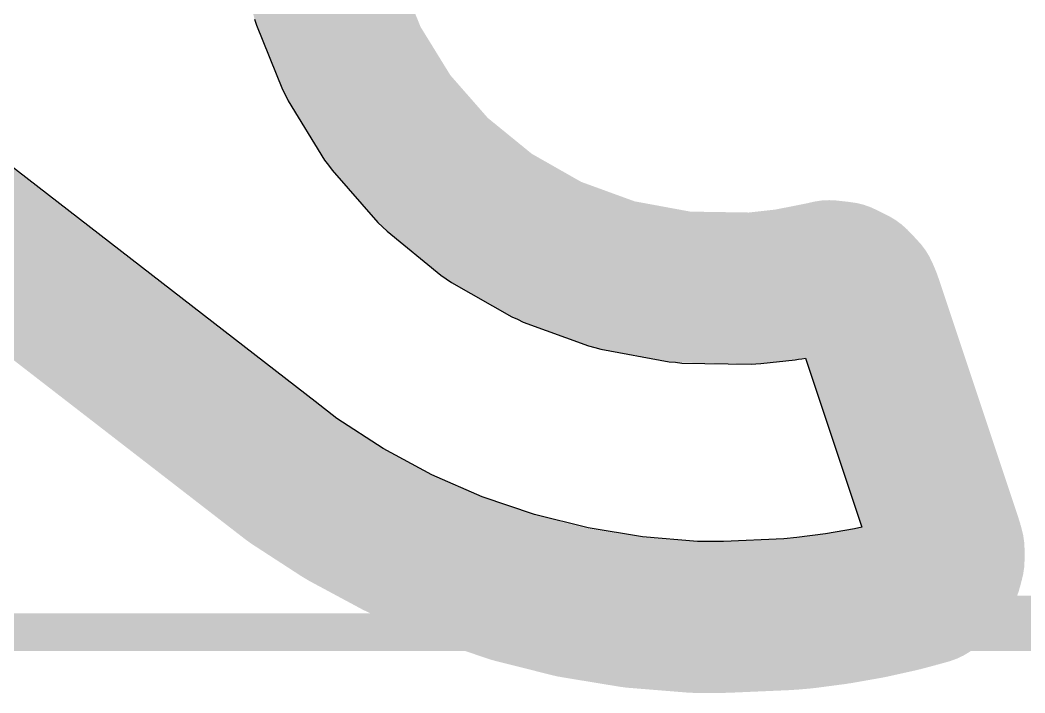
# Model space of a CAD drawing. Header units: inches. Extents: x -5 to 5450, y -4 to 5452.
# Drawn here: x 85.83 to 92.58, y -2.77 to 1.75 of the extents above; entities that cross this region are included whole.
import ezdxf

# ---------------------------------------------------------------- set-up
doc = ezdxf.new("R2010")
doc.units = ezdxf.units.IN
for name, color, linetype in [('Board_outline', 216, 'Continuous'), ('Ground', 76, 'Continuous'), ('Power', 16, 'Continuous'), ('Top Overlay', 2, 'Continuous')]:
    doc.layers.add(name, color=color, linetype=linetype)

msp = doc.modelspace()

# ---------------------------------------------------------------- linework, layer by layer
at = {"layer": 'Board_outline'}
for points in [[(90.9839, -0.0246, 0.254, 0.254, -0.548619), (87.8787, 3.5209, 0.254, 0.254, 0)], [(90.9839, -0.0246, 0.254, 0.254, -0.548619), (87.8787, 3.5209, 0.254, 0.254, 0)], [(84.3297, 1.2372, 0.254, 0.254, 0), (87.5009, -1.2168, 0.254, 0.254, 0)], [(84.3297, 1.2372, 0.254, 0.254, 0), (87.5009, -1.2168, 0.254, 0.254, 0)], [(90.9839, -0.0246, 0.254, 0.254, 0), (91.223, 0.0228, 0.254, 0.254, 0)], [(90.9839, -0.0246, 0.254, 0.254, 0), (91.223, 0.0228, 0.254, 0.254, 0)], [(91.223, 0.0228, 0.254, 0.254, 0), (91.2242, 0.0231, 0.254, 0.254, 0)], [(91.223, 0.0228, 0.254, 0.254, 0), (91.2242, 0.0231, 0.254, 0.254, 0)], [(91.2242, 0.0231, 0.254, 0.254, -0.363976), (91.5117, -0.1206, 0.254, 0.254, 0)], [(91.2242, 0.0231, 0.254, 0.254, -0.363976), (91.5117, -0.1206, 0.254, 0.254, 0)], [(91.5117, -0.1206, 0.254, 0.254, 0), (91.5195, -0.141, 0.254, 0.254, 0)], [(91.5117, -0.1206, 0.254, 0.254, 0), (91.5195, -0.141, 0.254, 0.254, 0)], [(91.5195, -0.141, 0.254, 0.254, 0), (92.0598, -1.7631, 0.254, 0.254, 0)], [(91.5195, -0.141, 0.254, 0.254, 0), (92.0598, -1.7631, 0.254, 0.254, 0)], [(90.5693, -2.2624, 0.254, 0.254, -0.166584), (87.5009, -1.2168, 0.254, 0.254, 0)], [(90.5693, -2.2624, 0.254, 0.254, -0.166584), (87.5009, -1.2168, 0.254, 0.254, 0)], [(92.0639, -1.7768, 0.254, 0.254, -0.267953), (91.9998, -2.0184, 0.254, 0.254, 0)], [(92.0639, -1.7768, 0.254, 0.254, -0.267953), (91.9998, -2.0184, 0.254, 0.254, 0)], [(92.0598, -1.7631, 0.254, 0.254, 0), (92.0639, -1.7768, 0.254, 0.254, 0)], [(92.0598, -1.7631, 0.254, 0.254, 0), (92.0639, -1.7768, 0.254, 0.254, 0)], [(91.8548, -2.0925, 0.254, 0.254, 0), (91.9303, -2.0716, 0.254, 0.254, 0)], [(91.8548, -2.0925, 0.254, 0.254, 0), (91.9303, -2.0716, 0.254, 0.254, 0)], [(91.9838, -2.0332, 0.254, 0.254, -0.003138), (91.9288, -2.0684, 0.254, 0.254, 0)], [(91.9838, -2.0332, 0.254, 0.254, -0.003138), (91.9288, -2.0684, 0.254, 0.254, 0)], [(91.9288, -2.0684, 0.254, 0.254, 0), (91.9303, -2.0716, 0.254, 0.254, 0)], [(91.9288, -2.0684, 0.254, 0.254, 0), (91.9303, -2.0716, 0.254, 0.254, 0)], [(91.9838, -2.0332, 0.254, 0.254, 0), (91.9998, -2.0184, 0.254, 0.254, 0)], [(91.9838, -2.0332, 0.254, 0.254, 0), (91.9998, -2.0184, 0.254, 0.254, 0)], [(91.8548, -2.0925, 0.254, 0.254, -0.043661), (90.9965, -2.2438, 0.254, 0.254, 0)], [(91.8548, -2.0925, 0.254, 0.254, -0.043661), (90.9965, -2.2438, 0.254, 0.254, 0)], [(90.5693, -2.2624, 0.254, 0.254, 0), (90.9965, -2.2438, 0.254, 0.254, 0)], [(90.5693, -2.2624, 0.254, 0.254, 0), (90.9965, -2.2438, 0.254, 0.254, 0)]]:
    msp.add_lwpolyline(points, format="xyseb", dxfattribs=at)
for points in [[(91.1595, 0.0228, 0.127, 0.127, 1), (91.2865, 0.0228, 0.127, 0.127, 1)], [(91.1595, 0.0228, 0.127, 0.127, 1), (91.2865, 0.0228, 0.127, 0.127, 1)], [(91.1595, 0.0228, 0.127, 0.127, 1), (91.2865, 0.0228, 0.127, 0.127, 1)], [(91.1595, 0.0228, 0.127, 0.127, 1), (91.2865, 0.0228, 0.127, 0.127, 1)], [(91.1607, 0.0231, 0.127, 0.127, 1), (91.2877, 0.0231, 0.127, 0.127, 1)], [(91.1607, 0.0231, 0.127, 0.127, 1), (91.2877, 0.0231, 0.127, 0.127, 1)], [(91.1607, 0.0231, 0.127, 0.127, 1), (91.2877, 0.0231, 0.127, 0.127, 1)], [(91.1607, 0.0231, 0.127, 0.127, 1), (91.2877, 0.0231, 0.127, 0.127, 1)], [(90.9204, -0.0246, 0.127, 0.127, 1), (91.0474, -0.0246, 0.127, 0.127, 1)], [(90.9204, -0.0246, 0.127, 0.127, 1), (91.0474, -0.0246, 0.127, 0.127, 1)], [(90.9204, -0.0246, 0.127, 0.127, 1), (91.0474, -0.0246, 0.127, 0.127, 1)], [(90.9204, -0.0246, 0.127, 0.127, 1), (91.0474, -0.0246, 0.127, 0.127, 1)], [(91.4482, -0.1206, 0.127, 0.127, 1), (91.5752, -0.1206, 0.127, 0.127, 1)], [(91.4482, -0.1206, 0.127, 0.127, 1), (91.5752, -0.1206, 0.127, 0.127, 1)], [(91.4482, -0.1206, 0.127, 0.127, 1), (91.5752, -0.1206, 0.127, 0.127, 1)], [(91.4482, -0.1206, 0.127, 0.127, 1), (91.5752, -0.1206, 0.127, 0.127, 1)], [(91.456, -0.141, 0.127, 0.127, 1), (91.583, -0.141, 0.127, 0.127, 1)], [(91.456, -0.141, 0.127, 0.127, 1), (91.583, -0.141, 0.127, 0.127, 1)], [(91.456, -0.141, 0.127, 0.127, 1), (91.583, -0.141, 0.127, 0.127, 1)], [(91.456, -0.141, 0.127, 0.127, 1), (91.583, -0.141, 0.127, 0.127, 1)], [(87.4374, -1.2168, 0.127, 0.127, 1), (87.5644, -1.2168, 0.127, 0.127, 1)], [(87.4374, -1.2168, 0.127, 0.127, 1), (87.5644, -1.2168, 0.127, 0.127, 1)], [(87.4374, -1.2168, 0.127, 0.127, 1), (87.5644, -1.2168, 0.127, 0.127, 1)], [(87.4374, -1.2168, 0.127, 0.127, 1), (87.5644, -1.2168, 0.127, 0.127, 1)], [(91.9963, -1.7631, 0.127, 0.127, 1), (92.1233, -1.7631, 0.127, 0.127, 1)], [(91.9963, -1.7631, 0.127, 0.127, 1), (92.1233, -1.7631, 0.127, 0.127, 1)], [(91.9963, -1.7631, 0.127, 0.127, 1), (92.1233, -1.7631, 0.127, 0.127, 1)], [(91.9963, -1.7631, 0.127, 0.127, 1), (92.1233, -1.7631, 0.127, 0.127, 1)], [(92.0004, -1.7768, 0.127, 0.127, 1), (92.1274, -1.7768, 0.127, 0.127, 1)], [(92.0004, -1.7768, 0.127, 0.127, 1), (92.1274, -1.7768, 0.127, 0.127, 1)], [(92.0004, -1.7768, 0.127, 0.127, 1), (92.1274, -1.7768, 0.127, 0.127, 1)], [(92.0004, -1.7768, 0.127, 0.127, 1), (92.1274, -1.7768, 0.127, 0.127, 1)], [(91.8653, -2.0684, 0.127, 0.127, 1), (91.9923, -2.0684, 0.127, 0.127, 1)], [(91.8653, -2.0684, 0.127, 0.127, 1), (91.9923, -2.0684, 0.127, 0.127, 1)], [(91.8653, -2.0684, 0.127, 0.127, 1), (91.9923, -2.0684, 0.127, 0.127, 1)], [(91.8653, -2.0684, 0.127, 0.127, 1), (91.9923, -2.0684, 0.127, 0.127, 1)], [(91.8668, -2.0716, 0.127, 0.127, 1), (91.9938, -2.0716, 0.127, 0.127, 1)], [(91.8668, -2.0716, 0.127, 0.127, 1), (91.9938, -2.0716, 0.127, 0.127, 1)], [(91.8668, -2.0716, 0.127, 0.127, 1), (91.9938, -2.0716, 0.127, 0.127, 1)], [(91.8668, -2.0716, 0.127, 0.127, 1), (91.9938, -2.0716, 0.127, 0.127, 1)], [(91.9203, -2.0332, 0.127, 0.127, 1), (92.0473, -2.0332, 0.127, 0.127, 1)], [(91.9203, -2.0332, 0.127, 0.127, 1), (92.0473, -2.0332, 0.127, 0.127, 1)], [(91.9203, -2.0332, 0.127, 0.127, 1), (92.0473, -2.0332, 0.127, 0.127, 1)], [(91.9203, -2.0332, 0.127, 0.127, 1), (92.0473, -2.0332, 0.127, 0.127, 1)], [(91.9363, -2.0184, 0.127, 0.127, 1), (92.0633, -2.0184, 0.127, 0.127, 1)], [(91.9363, -2.0184, 0.127, 0.127, 1), (92.0633, -2.0184, 0.127, 0.127, 1)], [(91.9363, -2.0184, 0.127, 0.127, 1), (92.0633, -2.0184, 0.127, 0.127, 1)], [(91.9363, -2.0184, 0.127, 0.127, 1), (92.0633, -2.0184, 0.127, 0.127, 1)], [(91.7913, -2.0925, 0.127, 0.127, 1), (91.9183, -2.0925, 0.127, 0.127, 1)], [(91.7913, -2.0925, 0.127, 0.127, 1), (91.9183, -2.0925, 0.127, 0.127, 1)], [(91.7913, -2.0925, 0.127, 0.127, 1), (91.9183, -2.0925, 0.127, 0.127, 1)], [(91.7913, -2.0925, 0.127, 0.127, 1), (91.9183, -2.0925, 0.127, 0.127, 1)], [(90.5058, -2.2624, 0.127, 0.127, 1), (90.6328, -2.2624, 0.127, 0.127, 1)], [(90.5058, -2.2624, 0.127, 0.127, 1), (90.6328, -2.2624, 0.127, 0.127, 1)], [(90.5058, -2.2624, 0.127, 0.127, 1), (90.6328, -2.2624, 0.127, 0.127, 1)], [(90.5058, -2.2624, 0.127, 0.127, 1), (90.6328, -2.2624, 0.127, 0.127, 1)], [(90.933, -2.2438, 0.127, 0.127, 1), (91.06, -2.2438, 0.127, 0.127, 1)], [(90.933, -2.2438, 0.127, 0.127, 1), (91.06, -2.2438, 0.127, 0.127, 1)], [(90.933, -2.2438, 0.127, 0.127, 1), (91.06, -2.2438, 0.127, 0.127, 1)], [(90.933, -2.2438, 0.127, 0.127, 1), (91.06, -2.2438, 0.127, 0.127, 1)]]:
    msp.add_lwpolyline(points, format="xyseb", close=True, dxfattribs=at)
at = {"layer": 'Ground'}
for p, q in [((87.4071, 1.7578), (87.4192, 1.7169)), ((87.4192, 1.7169), (87.5944, 1.2842)), ((87.8133, -0.8131), (84.6421, 1.6409)), ((87.5944, 1.2842), (87.6142, 1.2465)), ((87.6142, 1.2465), (87.6329, 1.2081)), ((87.6329, 1.2081), (87.8777, 0.8107)), ((87.8777, 0.8107), (87.9035, 0.7767)), ((87.9035, 0.7767), (87.9283, 0.7421)), ((87.9283, 0.7421), (88.2358, 0.3909)), ((88.2358, 0.3909), (88.267, 0.3617)), ((88.267, 0.3617), (88.2972, 0.3317)), ((88.2972, 0.3317), (88.6589, 0.0366)), ((88.6589, 0.0366), (88.6944, 0.013)), ((88.6944, 0.013), (88.7293, -0.0116)), ((88.7293, -0.0116), (89.1351, -0.2423)), ((89.1351, -0.2423), (89.174, -0.2597)), ((89.174, -0.2597), (89.2125, -0.2781)), ((89.2125, -0.2781), (89.651, -0.4381)), ((89.651, -0.4381), (89.6923, -0.4487)), ((89.6923, -0.4487), (89.7333, -0.4605)), ((89.7333, -0.4605), (90.1923, -0.5452)), ((90.8079, -0.5577), (91.0401, -0.532)), ((91.0401, -0.532), (91.0615, -0.5274)), ((91.0615, -0.5274), (91.0833, -0.5253)), ((91.0833, -0.5253), (91.1078, -0.5204)), ((91.1078, -0.5204), (91.4862, -1.6562)), ((90.1923, -0.5452), (90.2348, -0.5488)), ((90.2348, -0.5488), (90.2772, -0.5536)), ((90.2772, -0.5536), (90.7439, -0.5607)), ((90.7439, -0.5607), (90.7759, -0.558)), ((90.7759, -0.558), (90.8079, -0.5577)), ((87.9599, -0.9265), (87.8133, -0.8131)), ((87.8133, -0.8131), (87.8133, -0.8131)), ((88.2708, -1.1285), (87.9599, -0.9265)), ((88.5973, -1.3041), (88.2708, -1.1285)), ((88.9372, -1.4522), (88.5973, -1.3041)), ((89.2881, -1.5718), (88.9372, -1.4522)), ((89.6477, -1.662), (89.2881, -1.5718)), ((90.0135, -1.7223), (89.6477, -1.662)), ((91.4368, -1.6671), (91.2438, -1.7012)), ((91.4862, -1.6562), (91.4368, -1.6671)), ((90.383, -1.7523), (90.0135, -1.7223)), ((90.5577, -1.752), (90.383, -1.7523)), ((90.9631, -1.7343), (90.5577, -1.752)), ((91.0496, -1.7267), (90.9631, -1.7343)), ((91.2438, -1.7012), (91.0496, -1.7267))]:
    msp.add_line(p, q, dxfattribs=at)
for points in [[(87.7916, 2.3643, 1.016, 1.016, 0), (87.8923, 1.9085, 1.016, 1.016, 0)], [(87.8923, 1.9085, 1.016, 1.016, 0), (88.0675, 1.4758, 1.016, 1.016, 0)], [(88.0675, 1.4758, 1.016, 1.016, 0), (88.3123, 1.0784, 1.016, 1.016, 0)], [(84.3297, 1.2372, 1.016, 1.016, 0), (87.5009, -1.2168, 1.016, 1.016, 0)], [(88.3123, 1.0784, 1.016, 1.016, 0), (88.6198, 0.7272, 1.016, 1.016, 0)], [(88.6198, 0.7272, 1.016, 1.016, 0), (88.9816, 0.4322, 1.016, 1.016, 0)], [(88.9816, 0.4322, 1.016, 1.016, 0), (89.3874, 0.2014, 1.016, 1.016, 0)], [(89.3874, 0.2014, 1.016, 1.016, 0), (89.8259, 0.0415, 1.016, 1.016, 0)], [(89.8259, 0.0415, 1.016, 1.016, 0), (90.285, -0.0432, 1.016, 1.016, 0)], [(91.2242, 0.0231, 1.016, 1.016, 0), (91.2671, 0.0333, 1.016, 1.016, 0)], [(91.2671, 0.0333, 1.016, 1.016, 0), (91.3547, 0.0233, 1.016, 1.016, 0)], [(90.7517, -0.0503, 1.016, 1.016, 0), (90.9839, -0.0246, 1.016, 1.016, 0)], [(90.9839, -0.0246, 1.016, 1.016, 0), (91.2242, 0.0231, 1.016, 1.016, 0)], [(91.3547, 0.0233, 1.016, 1.016, 0), (91.4335, -0.0162, 1.016, 1.016, 0)], [(91.4335, -0.0162, 1.016, 1.016, 0), (91.4942, -0.0802, 1.016, 1.016, 0)], [(90.285, -0.0432, 1.016, 1.016, 0), (90.7517, -0.0503, 1.016, 1.016, 0)], [(91.4942, -0.0802, 1.016, 1.016, 0), (91.5117, -0.1206, 1.016, 1.016, 0)], [(91.5117, -0.1206, 1.016, 1.016, 0), (91.5195, -0.141, 1.016, 1.016, 0)], [(91.5195, -0.141, 1.016, 1.016, 0), (92.0598, -1.7631, 1.016, 1.016, 0)], [(87.5009, -1.2168, 1.016, 1.016, 0), (87.6642, -1.3431, 1.016, 1.016, 0)], [(87.6642, -1.3431, 1.016, 1.016, 0), (88.0104, -1.568, 1.016, 1.016, 0)], [(88.0104, -1.568, 1.016, 1.016, 0), (88.3741, -1.7636, 1.016, 1.016, 0)], [(88.3741, -1.7636, 1.016, 1.016, 0), (88.7526, -1.9286, 1.016, 1.016, 0)], [(92.0598, -1.7631, 1.016, 1.016, 0), (92.0639, -1.7769, 1.016, 1.016, 0)], [(92.0639, -1.7769, 1.016, 1.016, 0), (92.0725, -1.8086, 1.016, 1.016, 0)], [(92.0725, -1.8086, 1.016, 1.016, 0), (92.0726, -1.8744, 1.016, 1.016, 0)], [(92.0558, -1.938, 1.016, 1.016, 0), (92.0726, -1.8744, 1.016, 1.016, 0)], [(88.7526, -1.9286, 1.016, 1.016, 0), (89.1434, -2.0618, 1.016, 1.016, 0)], [(92.023, -1.9951, 1.016, 1.016, 0), (92.0558, -1.938, 1.016, 1.016, 0)], [(91.9303, -2.0716, 1.016, 1.016, 0), (91.9495, -2.0553, 1.016, 1.016, 0)], [(91.9495, -2.0553, 1.016, 1.016, 0), (91.9632, -2.0465, 1.016, 1.016, 0)], [(91.9632, -2.0465, 1.016, 1.016, 0), (91.9769, -2.0377, 1.016, 1.016, 0)], [(91.9769, -2.0377, 1.016, 1.016, 0), (91.9998, -2.0184, 1.016, 1.016, 0)], [(91.9998, -2.0184, 1.016, 1.016, 0), (92.023, -1.9951, 1.016, 1.016, 0)], [(89.1434, -2.0618, 1.016, 1.016, 0), (89.5439, -2.1623, 1.016, 1.016, 0)], [(91.5364, -2.1679, 1.016, 1.016, 0), (91.7494, -2.1207, 1.016, 1.016, 0)], [(91.7494, -2.1207, 1.016, 1.016, 0), (91.8548, -2.0925, 1.016, 1.016, 0)], [(91.8548, -2.0925, 1.016, 1.016, 0), (91.9303, -2.0716, 1.016, 1.016, 0)], [(89.5439, -2.1623, 1.016, 1.016, 0), (89.9513, -2.2294, 1.016, 1.016, 0)], [(91.3215, -2.2058, 1.016, 1.016, 0), (91.5364, -2.1679, 1.016, 1.016, 0)], [(89.9513, -2.2294, 1.016, 1.016, 0), (90.3628, -2.2628, 1.016, 1.016, 0)], [(90.3628, -2.2628, 1.016, 1.016, 0), (90.5693, -2.2624, 1.016, 1.016, 0)], [(90.5693, -2.2624, 1.016, 1.016, 0), (90.9965, -2.2438, 1.016, 1.016, 0)], [(90.9965, -2.2438, 1.016, 1.016, 0), (91.1052, -2.2343, 1.016, 1.016, 0)], [(91.1052, -2.2343, 1.016, 1.016, 0), (91.3215, -2.2058, 1.016, 1.016, 0)]]:
    msp.add_lwpolyline(points, format="xyseb", dxfattribs=at)
for points in [[(87.6383, 1.9085, 0.508, 0.508, 1), (88.1463, 1.9085, 0.508, 0.508, 1)], [(87.6383, 1.9085, 0.508, 0.508, 1), (88.1463, 1.9085, 0.508, 0.508, 1)], [(87.8135, 1.4758, 0.508, 0.508, 1), (88.3215, 1.4758, 0.508, 0.508, 1)], [(87.8135, 1.4758, 0.508, 0.508, 1), (88.3215, 1.4758, 0.508, 0.508, 1)], [(88.0583, 1.0784, 0.508, 0.508, 1), (88.5663, 1.0784, 0.508, 0.508, 1)], [(88.0583, 1.0784, 0.508, 0.508, 1), (88.5663, 1.0784, 0.508, 0.508, 1)], [(88.3658, 0.7272, 0.508, 0.508, 1), (88.8738, 0.7272, 0.508, 0.508, 1)], [(88.3658, 0.7272, 0.508, 0.508, 1), (88.8738, 0.7272, 0.508, 0.508, 1)], [(88.7276, 0.4322, 0.508, 0.508, 1), (89.2356, 0.4322, 0.508, 0.508, 1)], [(88.7276, 0.4322, 0.508, 0.508, 1), (89.2356, 0.4322, 0.508, 0.508, 1)], [(89.1334, 0.2014, 0.508, 0.508, 1), (89.6414, 0.2014, 0.508, 0.508, 1)], [(89.1334, 0.2014, 0.508, 0.508, 1), (89.6414, 0.2014, 0.508, 0.508, 1)], [(89.5719, 0.0415, 0.508, 0.508, 1), (90.0799, 0.0415, 0.508, 0.508, 1)], [(89.5719, 0.0415, 0.508, 0.508, 1), (90.0799, 0.0415, 0.508, 0.508, 1)], [(91.0131, 0.0333, 0.508, 0.508, 1), (91.5211, 0.0333, 0.508, 0.508, 1)], [(91.0131, 0.0333, 0.508, 0.508, 1), (91.5211, 0.0333, 0.508, 0.508, 1)], [(90.7299, -0.0246, 0.508, 0.508, 1), (91.2379, -0.0246, 0.508, 0.508, 1)], [(90.7299, -0.0246, 0.508, 0.508, 1), (91.2379, -0.0246, 0.508, 0.508, 1)], [(90.9702, 0.0231, 0.508, 0.508, 1), (91.4782, 0.0231, 0.508, 0.508, 1)], [(90.9702, 0.0231, 0.508, 0.508, 1), (91.4782, 0.0231, 0.508, 0.508, 1)], [(91.1007, 0.0233, 0.508, 0.508, 1), (91.6087, 0.0233, 0.508, 0.508, 1)], [(91.1007, 0.0233, 0.508, 0.508, 1), (91.6087, 0.0233, 0.508, 0.508, 1)], [(91.1795, -0.0162, 0.508, 0.508, 1), (91.6875, -0.0162, 0.508, 0.508, 1)], [(91.1795, -0.0162, 0.508, 0.508, 1), (91.6875, -0.0162, 0.508, 0.508, 1)], [(90.031, -0.0432, 0.508, 0.508, 1), (90.539, -0.0432, 0.508, 0.508, 1)], [(90.031, -0.0432, 0.508, 0.508, 1), (90.539, -0.0432, 0.508, 0.508, 1)], [(90.4977, -0.0503, 0.508, 0.508, 1), (91.0057, -0.0503, 0.508, 0.508, 1)], [(90.4977, -0.0503, 0.508, 0.508, 1), (91.0057, -0.0503, 0.508, 0.508, 1)], [(91.2402, -0.0802, 0.508, 0.508, 1), (91.7482, -0.0802, 0.508, 0.508, 1)], [(91.2402, -0.0802, 0.508, 0.508, 1), (91.7482, -0.0802, 0.508, 0.508, 1)], [(91.2577, -0.1206, 0.508, 0.508, 1), (91.7657, -0.1206, 0.508, 0.508, 1)], [(91.2577, -0.1206, 0.508, 0.508, 1), (91.7657, -0.1206, 0.508, 0.508, 1)], [(91.2655, -0.141, 0.508, 0.508, 1), (91.7735, -0.141, 0.508, 0.508, 1)], [(91.2655, -0.141, 0.508, 0.508, 1), (91.7735, -0.141, 0.508, 0.508, 1)], [(87.2469, -1.2168, 0.508, 0.508, 1), (87.7549, -1.2168, 0.508, 0.508, 1)], [(87.2469, -1.2168, 0.508, 0.508, 1), (87.7549, -1.2168, 0.508, 0.508, 1)], [(87.4102, -1.3431, 0.508, 0.508, 1), (87.9182, -1.3431, 0.508, 0.508, 1)], [(87.4102, -1.3431, 0.508, 0.508, 1), (87.9182, -1.3431, 0.508, 0.508, 1)], [(87.7564, -1.568, 0.508, 0.508, 1), (88.2644, -1.568, 0.508, 0.508, 1)], [(87.7564, -1.568, 0.508, 0.508, 1), (88.2644, -1.568, 0.508, 0.508, 1)], [(88.1201, -1.7636, 0.508, 0.508, 1), (88.6281, -1.7636, 0.508, 0.508, 1)], [(88.1201, -1.7636, 0.508, 0.508, 1), (88.6281, -1.7636, 0.508, 0.508, 1)], [(91.8058, -1.7631, 0.508, 0.508, 1), (92.3138, -1.7631, 0.508, 0.508, 1)], [(91.8058, -1.7631, 0.508, 0.508, 1), (92.3138, -1.7631, 0.508, 0.508, 1)], [(91.8099, -1.7769, 0.508, 0.508, 1), (92.3179, -1.7769, 0.508, 0.508, 1)], [(91.8099, -1.7769, 0.508, 0.508, 1), (92.3179, -1.7769, 0.508, 0.508, 1)], [(91.8185, -1.8086, 0.508, 0.508, 1), (92.3265, -1.8086, 0.508, 0.508, 1)], [(91.8185, -1.8086, 0.508, 0.508, 1), (92.3265, -1.8086, 0.508, 0.508, 1)], [(91.8186, -1.8744, 0.508, 0.508, 1), (92.3266, -1.8744, 0.508, 0.508, 1)], [(91.8186, -1.8744, 0.508, 0.508, 1), (92.3266, -1.8744, 0.508, 0.508, 1)], [(88.4986, -1.9286, 0.508, 0.508, 1), (89.0066, -1.9286, 0.508, 0.508, 1)], [(88.4986, -1.9286, 0.508, 0.508, 1), (89.0066, -1.9286, 0.508, 0.508, 1)], [(91.8018, -1.938, 0.508, 0.508, 1), (92.3098, -1.938, 0.508, 0.508, 1)], [(91.8018, -1.938, 0.508, 0.508, 1), (92.3098, -1.938, 0.508, 0.508, 1)], [(91.6955, -2.0553, 0.508, 0.508, 1), (92.2035, -2.0553, 0.508, 0.508, 1)], [(91.6955, -2.0553, 0.508, 0.508, 1), (92.2035, -2.0553, 0.508, 0.508, 1)], [(91.7092, -2.0465, 0.508, 0.508, 1), (92.2172, -2.0465, 0.508, 0.508, 1)], [(91.7092, -2.0465, 0.508, 0.508, 1), (92.2172, -2.0465, 0.508, 0.508, 1)], [(91.7229, -2.0377, 0.508, 0.508, 1), (92.2309, -2.0377, 0.508, 0.508, 1)], [(91.7229, -2.0377, 0.508, 0.508, 1), (92.2309, -2.0377, 0.508, 0.508, 1)], [(91.7458, -2.0184, 0.508, 0.508, 1), (92.2538, -2.0184, 0.508, 0.508, 1)], [(91.7458, -2.0184, 0.508, 0.508, 1), (92.2538, -2.0184, 0.508, 0.508, 1)], [(91.769, -1.9951, 0.508, 0.508, 1), (92.277, -1.9951, 0.508, 0.508, 1)], [(91.769, -1.9951, 0.508, 0.508, 1), (92.277, -1.9951, 0.508, 0.508, 1)], [(88.8894, -2.0618, 0.508, 0.508, 1), (89.3974, -2.0618, 0.508, 0.508, 1)], [(88.8894, -2.0618, 0.508, 0.508, 1), (89.3974, -2.0618, 0.508, 0.508, 1)], [(91.4954, -2.1207, 0.508, 0.508, 1), (92.0034, -2.1207, 0.508, 0.508, 1)], [(91.4954, -2.1207, 0.508, 0.508, 1), (92.0034, -2.1207, 0.508, 0.508, 1)], [(91.6008, -2.0925, 0.508, 0.508, 1), (92.1088, -2.0925, 0.508, 0.508, 1)], [(91.6008, -2.0925, 0.508, 0.508, 1), (92.1088, -2.0925, 0.508, 0.508, 1)], [(91.6763, -2.0716, 0.508, 0.508, 1), (92.1843, -2.0716, 0.508, 0.508, 1)], [(91.6763, -2.0716, 0.508, 0.508, 1), (92.1843, -2.0716, 0.508, 0.508, 1)], [(89.2899, -2.1623, 0.508, 0.508, 1), (89.7979, -2.1623, 0.508, 0.508, 1)], [(89.2899, -2.1623, 0.508, 0.508, 1), (89.7979, -2.1623, 0.508, 0.508, 1)], [(91.2824, -2.1679, 0.508, 0.508, 1), (91.7904, -2.1679, 0.508, 0.508, 1)], [(91.2824, -2.1679, 0.508, 0.508, 1), (91.7904, -2.1679, 0.508, 0.508, 1)], [(89.6973, -2.2294, 0.508, 0.508, 1), (90.2053, -2.2294, 0.508, 0.508, 1)], [(89.6973, -2.2294, 0.508, 0.508, 1), (90.2053, -2.2294, 0.508, 0.508, 1)], [(90.1088, -2.2628, 0.508, 0.508, 1), (90.6168, -2.2628, 0.508, 0.508, 1)], [(90.1088, -2.2628, 0.508, 0.508, 1), (90.6168, -2.2628, 0.508, 0.508, 1)], [(90.3153, -2.2624, 0.508, 0.508, 1), (90.8233, -2.2624, 0.508, 0.508, 1)], [(90.3153, -2.2624, 0.508, 0.508, 1), (90.8233, -2.2624, 0.508, 0.508, 1)], [(90.7425, -2.2438, 0.508, 0.508, 1), (91.2505, -2.2438, 0.508, 0.508, 1)], [(90.7425, -2.2438, 0.508, 0.508, 1), (91.2505, -2.2438, 0.508, 0.508, 1)], [(90.8512, -2.2343, 0.508, 0.508, 1), (91.3592, -2.2343, 0.508, 0.508, 1)], [(90.8512, -2.2343, 0.508, 0.508, 1), (91.3592, -2.2343, 0.508, 0.508, 1)], [(91.0675, -2.2058, 0.508, 0.508, 1), (91.5755, -2.2058, 0.508, 0.508, 1)], [(91.0675, -2.2058, 0.508, 0.508, 1), (91.5755, -2.2058, 0.508, 0.508, 1)]]:
    msp.add_lwpolyline(points, format="xyseb", close=True, dxfattribs=at)
at = {"layer": 'Power'}
for p, q in [((87.4071, 1.7578), (87.4192, 1.7169)), ((87.4192, 1.7169), (87.5944, 1.2842)), ((87.8133, -0.8131), (84.6421, 1.6409)), ((87.5944, 1.2842), (87.6142, 1.2465)), ((87.6142, 1.2465), (87.6329, 1.2081)), ((87.6329, 1.2081), (87.8777, 0.8107)), ((87.8777, 0.8107), (87.9035, 0.7767)), ((87.9035, 0.7767), (87.9283, 0.7421)), ((87.9283, 0.7421), (88.2358, 0.3909)), ((88.2358, 0.3909), (88.267, 0.3617)), ((88.267, 0.3617), (88.2972, 0.3317)), ((88.2972, 0.3317), (88.6589, 0.0366)), ((88.6589, 0.0366), (88.6944, 0.013)), ((88.6944, 0.013), (88.7293, -0.0116)), ((88.7293, -0.0116), (89.1351, -0.2423)), ((89.1351, -0.2423), (89.174, -0.2597)), ((89.174, -0.2597), (89.2125, -0.2781)), ((89.2125, -0.2781), (89.651, -0.4381)), ((89.651, -0.4381), (89.6923, -0.4487)), ((89.6923, -0.4487), (89.7333, -0.4605)), ((89.7333, -0.4605), (90.1923, -0.5452)), ((90.8079, -0.5577), (91.0401, -0.532)), ((91.0401, -0.532), (91.0615, -0.5274)), ((91.0615, -0.5274), (91.0833, -0.5253)), ((91.0833, -0.5253), (91.1078, -0.5204)), ((91.1078, -0.5204), (91.4862, -1.6562)), ((90.1923, -0.5452), (90.2348, -0.5488)), ((90.2348, -0.5488), (90.2772, -0.5536)), ((90.2772, -0.5536), (90.7439, -0.5607)), ((90.7439, -0.5607), (90.7759, -0.558)), ((90.7759, -0.558), (90.8079, -0.5577)), ((87.9599, -0.9265), (87.8133, -0.8131)), ((87.8133, -0.8131), (87.8133, -0.8131)), ((88.2708, -1.1285), (87.9599, -0.9265)), ((88.5973, -1.3041), (88.2708, -1.1285)), ((88.9372, -1.4522), (88.5973, -1.3041)), ((89.2881, -1.5718), (88.9372, -1.4522)), ((89.6477, -1.662), (89.2881, -1.5718)), ((90.0135, -1.7223), (89.6477, -1.662)), ((91.4368, -1.6671), (91.2438, -1.7012)), ((91.4862, -1.6562), (91.4368, -1.6671)), ((90.383, -1.7523), (90.0135, -1.7223)), ((90.5577, -1.752), (90.383, -1.7523)), ((90.9631, -1.7343), (90.5577, -1.752)), ((91.0496, -1.7267), (90.9631, -1.7343)), ((91.2438, -1.7012), (91.0496, -1.7267))]:
    msp.add_line(p, q, dxfattribs=at)
for points in [[(87.7916, 2.3643, 1.016, 1.016, 0), (87.8923, 1.9085, 1.016, 1.016, 0)], [(87.8923, 1.9085, 1.016, 1.016, 0), (88.0675, 1.4758, 1.016, 1.016, 0)], [(88.0675, 1.4758, 1.016, 1.016, 0), (88.3123, 1.0784, 1.016, 1.016, 0)], [(84.3297, 1.2372, 1.016, 1.016, 0), (87.5009, -1.2168, 1.016, 1.016, 0)], [(88.3123, 1.0784, 1.016, 1.016, 0), (88.6198, 0.7272, 1.016, 1.016, 0)], [(88.6198, 0.7272, 1.016, 1.016, 0), (88.9816, 0.4322, 1.016, 1.016, 0)], [(88.9816, 0.4322, 1.016, 1.016, 0), (89.3874, 0.2014, 1.016, 1.016, 0)], [(89.3874, 0.2014, 1.016, 1.016, 0), (89.8259, 0.0415, 1.016, 1.016, 0)], [(89.8259, 0.0415, 1.016, 1.016, 0), (90.285, -0.0432, 1.016, 1.016, 0)], [(91.2242, 0.0231, 1.016, 1.016, 0), (91.2671, 0.0333, 1.016, 1.016, 0)], [(91.2671, 0.0333, 1.016, 1.016, 0), (91.3547, 0.0233, 1.016, 1.016, 0)], [(90.7517, -0.0503, 1.016, 1.016, 0), (90.9839, -0.0246, 1.016, 1.016, 0)], [(90.9839, -0.0246, 1.016, 1.016, 0), (91.2242, 0.0231, 1.016, 1.016, 0)], [(91.3547, 0.0233, 1.016, 1.016, 0), (91.4335, -0.0162, 1.016, 1.016, 0)], [(91.4335, -0.0162, 1.016, 1.016, 0), (91.4942, -0.0802, 1.016, 1.016, 0)], [(90.285, -0.0432, 1.016, 1.016, 0), (90.7517, -0.0503, 1.016, 1.016, 0)], [(91.4942, -0.0802, 1.016, 1.016, 0), (91.5117, -0.1206, 1.016, 1.016, 0)], [(91.5117, -0.1206, 1.016, 1.016, 0), (91.5195, -0.141, 1.016, 1.016, 0)], [(91.5195, -0.141, 1.016, 1.016, 0), (92.0598, -1.7631, 1.016, 1.016, 0)], [(87.5009, -1.2168, 1.016, 1.016, 0), (87.6642, -1.3431, 1.016, 1.016, 0)], [(87.6642, -1.3431, 1.016, 1.016, 0), (88.0104, -1.568, 1.016, 1.016, 0)], [(88.0104, -1.568, 1.016, 1.016, 0), (88.3741, -1.7636, 1.016, 1.016, 0)], [(88.3741, -1.7636, 1.016, 1.016, 0), (88.7526, -1.9286, 1.016, 1.016, 0)], [(92.0598, -1.7631, 1.016, 1.016, 0), (92.0639, -1.7769, 1.016, 1.016, 0)], [(92.0639, -1.7769, 1.016, 1.016, 0), (92.0725, -1.8086, 1.016, 1.016, 0)], [(92.0725, -1.8086, 1.016, 1.016, 0), (92.0726, -1.8744, 1.016, 1.016, 0)], [(92.0558, -1.938, 1.016, 1.016, 0), (92.0726, -1.8744, 1.016, 1.016, 0)], [(88.7526, -1.9286, 1.016, 1.016, 0), (89.1434, -2.0618, 1.016, 1.016, 0)], [(92.023, -1.9951, 1.016, 1.016, 0), (92.0558, -1.938, 1.016, 1.016, 0)], [(91.9303, -2.0716, 1.016, 1.016, 0), (91.9495, -2.0553, 1.016, 1.016, 0)], [(91.9495, -2.0553, 1.016, 1.016, 0), (91.9632, -2.0465, 1.016, 1.016, 0)], [(91.9632, -2.0465, 1.016, 1.016, 0), (91.9769, -2.0377, 1.016, 1.016, 0)], [(91.9769, -2.0377, 1.016, 1.016, 0), (91.9998, -2.0184, 1.016, 1.016, 0)], [(91.9998, -2.0184, 1.016, 1.016, 0), (92.023, -1.9951, 1.016, 1.016, 0)], [(89.1434, -2.0618, 1.016, 1.016, 0), (89.5439, -2.1623, 1.016, 1.016, 0)], [(91.5364, -2.1679, 1.016, 1.016, 0), (91.7494, -2.1207, 1.016, 1.016, 0)], [(91.7494, -2.1207, 1.016, 1.016, 0), (91.8548, -2.0925, 1.016, 1.016, 0)], [(91.8548, -2.0925, 1.016, 1.016, 0), (91.9303, -2.0716, 1.016, 1.016, 0)], [(89.5439, -2.1623, 1.016, 1.016, 0), (89.9513, -2.2294, 1.016, 1.016, 0)], [(91.3215, -2.2058, 1.016, 1.016, 0), (91.5364, -2.1679, 1.016, 1.016, 0)], [(89.9513, -2.2294, 1.016, 1.016, 0), (90.3628, -2.2628, 1.016, 1.016, 0)], [(90.3628, -2.2628, 1.016, 1.016, 0), (90.5693, -2.2624, 1.016, 1.016, 0)], [(90.5693, -2.2624, 1.016, 1.016, 0), (90.9965, -2.2438, 1.016, 1.016, 0)], [(90.9965, -2.2438, 1.016, 1.016, 0), (91.1052, -2.2343, 1.016, 1.016, 0)], [(91.1052, -2.2343, 1.016, 1.016, 0), (91.3215, -2.2058, 1.016, 1.016, 0)]]:
    msp.add_lwpolyline(points, format="xyseb", dxfattribs=at)
for points in [[(87.6383, 1.9085, 0.508, 0.508, 1), (88.1463, 1.9085, 0.508, 0.508, 1)], [(87.6383, 1.9085, 0.508, 0.508, 1), (88.1463, 1.9085, 0.508, 0.508, 1)], [(87.8135, 1.4758, 0.508, 0.508, 1), (88.3215, 1.4758, 0.508, 0.508, 1)], [(87.8135, 1.4758, 0.508, 0.508, 1), (88.3215, 1.4758, 0.508, 0.508, 1)], [(88.0583, 1.0784, 0.508, 0.508, 1), (88.5663, 1.0784, 0.508, 0.508, 1)], [(88.0583, 1.0784, 0.508, 0.508, 1), (88.5663, 1.0784, 0.508, 0.508, 1)], [(88.3658, 0.7272, 0.508, 0.508, 1), (88.8738, 0.7272, 0.508, 0.508, 1)], [(88.3658, 0.7272, 0.508, 0.508, 1), (88.8738, 0.7272, 0.508, 0.508, 1)], [(88.7276, 0.4322, 0.508, 0.508, 1), (89.2356, 0.4322, 0.508, 0.508, 1)], [(88.7276, 0.4322, 0.508, 0.508, 1), (89.2356, 0.4322, 0.508, 0.508, 1)], [(89.1334, 0.2014, 0.508, 0.508, 1), (89.6414, 0.2014, 0.508, 0.508, 1)], [(89.1334, 0.2014, 0.508, 0.508, 1), (89.6414, 0.2014, 0.508, 0.508, 1)], [(89.5719, 0.0415, 0.508, 0.508, 1), (90.0799, 0.0415, 0.508, 0.508, 1)], [(89.5719, 0.0415, 0.508, 0.508, 1), (90.0799, 0.0415, 0.508, 0.508, 1)], [(91.0131, 0.0333, 0.508, 0.508, 1), (91.5211, 0.0333, 0.508, 0.508, 1)], [(91.0131, 0.0333, 0.508, 0.508, 1), (91.5211, 0.0333, 0.508, 0.508, 1)], [(90.7299, -0.0246, 0.508, 0.508, 1), (91.2379, -0.0246, 0.508, 0.508, 1)], [(90.7299, -0.0246, 0.508, 0.508, 1), (91.2379, -0.0246, 0.508, 0.508, 1)], [(90.9702, 0.0231, 0.508, 0.508, 1), (91.4782, 0.0231, 0.508, 0.508, 1)], [(90.9702, 0.0231, 0.508, 0.508, 1), (91.4782, 0.0231, 0.508, 0.508, 1)], [(91.1007, 0.0233, 0.508, 0.508, 1), (91.6087, 0.0233, 0.508, 0.508, 1)], [(91.1007, 0.0233, 0.508, 0.508, 1), (91.6087, 0.0233, 0.508, 0.508, 1)], [(91.1795, -0.0162, 0.508, 0.508, 1), (91.6875, -0.0162, 0.508, 0.508, 1)], [(91.1795, -0.0162, 0.508, 0.508, 1), (91.6875, -0.0162, 0.508, 0.508, 1)], [(90.031, -0.0432, 0.508, 0.508, 1), (90.539, -0.0432, 0.508, 0.508, 1)], [(90.031, -0.0432, 0.508, 0.508, 1), (90.539, -0.0432, 0.508, 0.508, 1)], [(90.4977, -0.0503, 0.508, 0.508, 1), (91.0057, -0.0503, 0.508, 0.508, 1)], [(90.4977, -0.0503, 0.508, 0.508, 1), (91.0057, -0.0503, 0.508, 0.508, 1)], [(91.2402, -0.0802, 0.508, 0.508, 1), (91.7482, -0.0802, 0.508, 0.508, 1)], [(91.2402, -0.0802, 0.508, 0.508, 1), (91.7482, -0.0802, 0.508, 0.508, 1)], [(91.2577, -0.1206, 0.508, 0.508, 1), (91.7657, -0.1206, 0.508, 0.508, 1)], [(91.2577, -0.1206, 0.508, 0.508, 1), (91.7657, -0.1206, 0.508, 0.508, 1)], [(91.2655, -0.141, 0.508, 0.508, 1), (91.7735, -0.141, 0.508, 0.508, 1)], [(91.2655, -0.141, 0.508, 0.508, 1), (91.7735, -0.141, 0.508, 0.508, 1)], [(87.2469, -1.2168, 0.508, 0.508, 1), (87.7549, -1.2168, 0.508, 0.508, 1)], [(87.2469, -1.2168, 0.508, 0.508, 1), (87.7549, -1.2168, 0.508, 0.508, 1)], [(87.4102, -1.3431, 0.508, 0.508, 1), (87.9182, -1.3431, 0.508, 0.508, 1)], [(87.4102, -1.3431, 0.508, 0.508, 1), (87.9182, -1.3431, 0.508, 0.508, 1)], [(87.7564, -1.568, 0.508, 0.508, 1), (88.2644, -1.568, 0.508, 0.508, 1)], [(87.7564, -1.568, 0.508, 0.508, 1), (88.2644, -1.568, 0.508, 0.508, 1)], [(88.1201, -1.7636, 0.508, 0.508, 1), (88.6281, -1.7636, 0.508, 0.508, 1)], [(88.1201, -1.7636, 0.508, 0.508, 1), (88.6281, -1.7636, 0.508, 0.508, 1)], [(91.8058, -1.7631, 0.508, 0.508, 1), (92.3138, -1.7631, 0.508, 0.508, 1)], [(91.8058, -1.7631, 0.508, 0.508, 1), (92.3138, -1.7631, 0.508, 0.508, 1)], [(91.8099, -1.7769, 0.508, 0.508, 1), (92.3179, -1.7769, 0.508, 0.508, 1)], [(91.8099, -1.7769, 0.508, 0.508, 1), (92.3179, -1.7769, 0.508, 0.508, 1)], [(91.8185, -1.8086, 0.508, 0.508, 1), (92.3265, -1.8086, 0.508, 0.508, 1)], [(91.8185, -1.8086, 0.508, 0.508, 1), (92.3265, -1.8086, 0.508, 0.508, 1)], [(91.8186, -1.8744, 0.508, 0.508, 1), (92.3266, -1.8744, 0.508, 0.508, 1)], [(91.8186, -1.8744, 0.508, 0.508, 1), (92.3266, -1.8744, 0.508, 0.508, 1)], [(88.4986, -1.9286, 0.508, 0.508, 1), (89.0066, -1.9286, 0.508, 0.508, 1)], [(88.4986, -1.9286, 0.508, 0.508, 1), (89.0066, -1.9286, 0.508, 0.508, 1)], [(91.8018, -1.938, 0.508, 0.508, 1), (92.3098, -1.938, 0.508, 0.508, 1)], [(91.8018, -1.938, 0.508, 0.508, 1), (92.3098, -1.938, 0.508, 0.508, 1)], [(91.6955, -2.0553, 0.508, 0.508, 1), (92.2035, -2.0553, 0.508, 0.508, 1)], [(91.6955, -2.0553, 0.508, 0.508, 1), (92.2035, -2.0553, 0.508, 0.508, 1)], [(91.7092, -2.0465, 0.508, 0.508, 1), (92.2172, -2.0465, 0.508, 0.508, 1)], [(91.7092, -2.0465, 0.508, 0.508, 1), (92.2172, -2.0465, 0.508, 0.508, 1)], [(91.7229, -2.0377, 0.508, 0.508, 1), (92.2309, -2.0377, 0.508, 0.508, 1)], [(91.7229, -2.0377, 0.508, 0.508, 1), (92.2309, -2.0377, 0.508, 0.508, 1)], [(91.7458, -2.0184, 0.508, 0.508, 1), (92.2538, -2.0184, 0.508, 0.508, 1)], [(91.7458, -2.0184, 0.508, 0.508, 1), (92.2538, -2.0184, 0.508, 0.508, 1)], [(91.769, -1.9951, 0.508, 0.508, 1), (92.277, -1.9951, 0.508, 0.508, 1)], [(91.769, -1.9951, 0.508, 0.508, 1), (92.277, -1.9951, 0.508, 0.508, 1)], [(88.8894, -2.0618, 0.508, 0.508, 1), (89.3974, -2.0618, 0.508, 0.508, 1)], [(88.8894, -2.0618, 0.508, 0.508, 1), (89.3974, -2.0618, 0.508, 0.508, 1)], [(91.4954, -2.1207, 0.508, 0.508, 1), (92.0034, -2.1207, 0.508, 0.508, 1)], [(91.4954, -2.1207, 0.508, 0.508, 1), (92.0034, -2.1207, 0.508, 0.508, 1)], [(91.6008, -2.0925, 0.508, 0.508, 1), (92.1088, -2.0925, 0.508, 0.508, 1)], [(91.6008, -2.0925, 0.508, 0.508, 1), (92.1088, -2.0925, 0.508, 0.508, 1)], [(91.6763, -2.0716, 0.508, 0.508, 1), (92.1843, -2.0716, 0.508, 0.508, 1)], [(91.6763, -2.0716, 0.508, 0.508, 1), (92.1843, -2.0716, 0.508, 0.508, 1)], [(89.2899, -2.1623, 0.508, 0.508, 1), (89.7979, -2.1623, 0.508, 0.508, 1)], [(89.2899, -2.1623, 0.508, 0.508, 1), (89.7979, -2.1623, 0.508, 0.508, 1)], [(91.2824, -2.1679, 0.508, 0.508, 1), (91.7904, -2.1679, 0.508, 0.508, 1)], [(91.2824, -2.1679, 0.508, 0.508, 1), (91.7904, -2.1679, 0.508, 0.508, 1)], [(89.6973, -2.2294, 0.508, 0.508, 1), (90.2053, -2.2294, 0.508, 0.508, 1)], [(89.6973, -2.2294, 0.508, 0.508, 1), (90.2053, -2.2294, 0.508, 0.508, 1)], [(90.1088, -2.2628, 0.508, 0.508, 1), (90.6168, -2.2628, 0.508, 0.508, 1)], [(90.1088, -2.2628, 0.508, 0.508, 1), (90.6168, -2.2628, 0.508, 0.508, 1)], [(90.3153, -2.2624, 0.508, 0.508, 1), (90.8233, -2.2624, 0.508, 0.508, 1)], [(90.3153, -2.2624, 0.508, 0.508, 1), (90.8233, -2.2624, 0.508, 0.508, 1)], [(90.7425, -2.2438, 0.508, 0.508, 1), (91.2505, -2.2438, 0.508, 0.508, 1)], [(90.7425, -2.2438, 0.508, 0.508, 1), (91.2505, -2.2438, 0.508, 0.508, 1)], [(90.8512, -2.2343, 0.508, 0.508, 1), (91.3592, -2.2343, 0.508, 0.508, 1)], [(90.8512, -2.2343, 0.508, 0.508, 1), (91.3592, -2.2343, 0.508, 0.508, 1)], [(91.0675, -2.2058, 0.508, 0.508, 1), (91.5755, -2.2058, 0.508, 0.508, 1)], [(91.0675, -2.2058, 0.508, 0.508, 1), (91.5755, -2.2058, 0.508, 0.508, 1)]]:
    msp.add_lwpolyline(points, format="xyseb", close=True, dxfattribs=at)
at = {"layer": 'Top Overlay'}
for points in [[(91.3775, -2.2438, 0.254, 0.254, 0), (104.5972, -2.2438, 0.254, 0.254, 0)], [(53.0511, -2.3622, 0.254, 0.254, 0), (95.5604, -2.3622, 0.254, 0.254, 0)]]:
    msp.add_lwpolyline(points, format="xyseb", dxfattribs=at)
msp.add_lwpolyline([(91.314, -2.2438, 0.127, 0.127, 1), (91.441, -2.2438, 0.127, 0.127, 1)], format="xyseb", close=True, dxfattribs=at)

doc.saveas('drawing.dxf')
